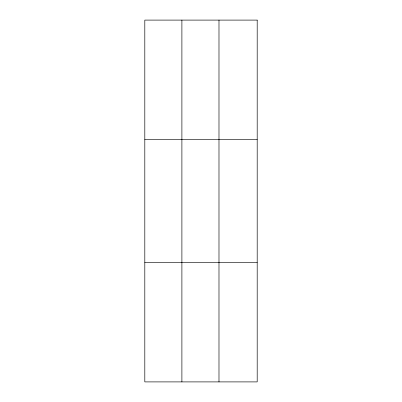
<?xml version="1.0" encoding="UTF-8"?>
<svg xmlns="http://www.w3.org/2000/svg" width="402" height="402" viewBox="0 0 402 402"><rect width="100%" height="100%" fill="white"/><g stroke="black" fill="none" stroke-linecap="round" stroke-linejoin="round"><path stroke-width="0.6" d="M181.895 20.1L181.895 381.9M218.984 20.1L218.984 381.9M144.805 139.494L257.195 139.494M144.805 262.506L257.195 262.506M257.195 20.1L257.195 381.9L144.805 381.9L144.805 20.1L257.195 20.1"/></g></svg>
